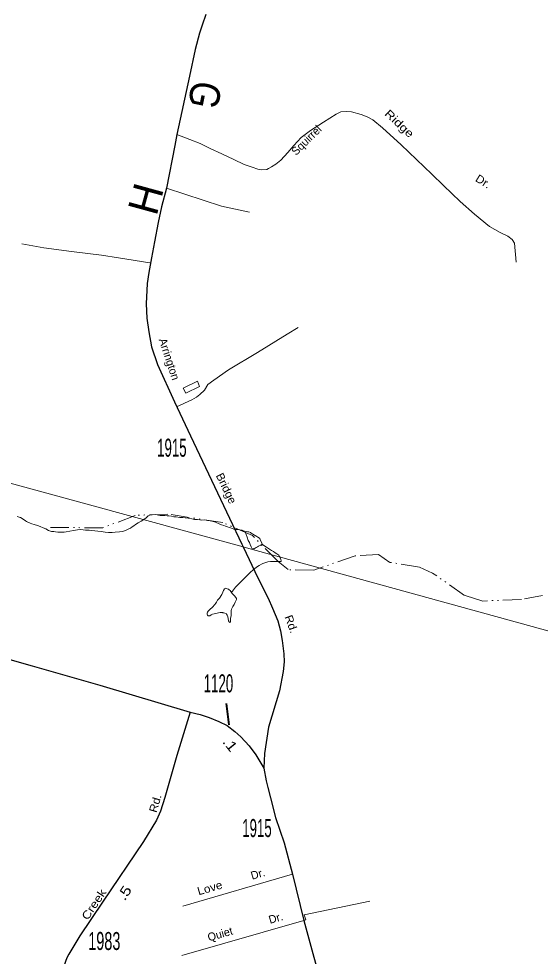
# Model space of a CAD drawing. Extents: x 672671 to 723062, y 155457 to 206742.
# Drawn here: x 703648 to 704951, y 168045 to 170388 of the extents above; entities that cross this region are included whole.
import ezdxf
from ezdxf.enums import TextEntityAlignment as Align

# ---------------------------------------------------------------- set-up
doc = ezdxf.new("R2010")
doc.units = 0
doc.header["$LTSCALE"] = 9.2
doc.linetypes.add('DASH_DOUBLE_DOT', pattern=[9.2, 5, -1.2, 0.3, -1.2, 0.3, -1.2])
for name, color, linetype, lineweight in [('10', 7, 'Continuous', 40), ('11', 7, 'Continuous', 40), ('17', 7, 'Continuous', 13), ('22', 7, 'Continuous', 40), ('32', 7, 'Continuous', 25), ('35', 7, 'Continuous', 13), ('56', 7, 'Continuous', 13), ('59', 7, 'DASH_DOUBLE_DOT', 13), ('62', 7, 'Continuous', 13), ('8', 7, 'Continuous', 25)]:
    doc.layers.add(name, color=color, linetype=linetype, lineweight=lineweight)

msp = doc.modelspace()

# ---------------------------------------------------------------- linework, layer by layer
at = {"layer": '11'}
msp.add_line((704166.845, 168676.83), (704172.992, 168623.009), dxfattribs=at)
at = {"layer": '32'}
for points in [[(704115.857, 170398.646), (704106.61, 170371.508), (704099.83, 170351.77), (704089.35, 170311.063), (704074.556, 170244.45), (704043.117, 170098.273), (704038.545, 170071.288), (704017.378, 169963.978), (704005.033, 169917.557), (703997.037, 169878.441), (703987.791, 169830.332), (703979.983, 169790.446), (703972.997, 169753.85), (703969.298, 169726.301), (703966.422, 169675.313), (703968.065, 169639.951), (703972.997, 169605), (703980.394, 169567.582), (703994.778, 169523.996), (704037.518, 169430.656), (704077.381, 169345.54), (704174.898, 169140.104), (704206.012, 169074.978), (704209.34, 169067.903), (704245.465, 168991.095), (704271.356, 168939.697), (704282.452, 168914.614), (704295.603, 168883.364), (704302.178, 168858.281), (704306.288, 168834.021), (704310.808, 168801.126), (704311.63, 168780.567), (704308.753, 168756.718), (704299.712, 168708.197), (704272.177, 168617.324), (704261.903, 168551.946), (704260.67, 168514.938)], [(703415.298, 168846.959), (703682.12, 168770.829), (703851.262, 168722.219), (704076.969, 168654.742)], [(704076.969, 168654.742), (704043.681, 168547.011), (704013.27, 168442.158), (704002.174, 168408.029), (703992.721, 168385.414), (703960.255, 168331.959), (703857.515, 168180.231), (703801.213, 168095.937), (703773.679, 168050.706), (703768.747, 168040.838), (703765.048, 168031.791), (703760.939, 168019.867), (703758.884, 168005.064), (703759.295, 167991.495), (703760.939, 167977.103), (703770.39, 167931.05), (703788.884, 167871.017), (703795.459, 167850.046), (703804.09, 167824.141), (703812.309, 167799.058)], [(704076.969, 168654.742), (704101.627, 168648.986), (704124.23, 168641.996), (704148.477, 168632.127), (704169.025, 168621.436), (704188.34, 168607.045), (704203.546, 168593.064), (704224.094, 168571.271), (704240.944, 168548.245), (704250.395, 168531.386), (704260.67, 168514.938)], [(704260.67, 168514.938), (704266.423, 168483.277), (704270.944, 168466.418), (704277.108, 168440.924), (704289.848, 168391.582), (704310.992, 168328.177), (704331.901, 168249.844), (704360.377, 168134.79), (704412.037, 167945.689)]]:
    msp.add_lwpolyline(points, dxfattribs=at)
at = {"layer": '35'}
for p, q in [((704154.847, 169919.765), (704017.378, 169963.978)), ((704224.55, 169904.054), (704154.847, 169919.765)), ((704331.901, 168249.844), (704057.977, 168170.108)), ((704525.754, 168182.422), (704361.649, 168148.345)), ((704360.377, 168134.79), (704055.63, 168046.969))]:
    msp.add_line(p, q, dxfattribs=at)
for points in [[(704891.293, 169779.345), (704886.772, 169826.631), (704880.608, 169836.089), (704869.922, 169844.312), (704850.607, 169853.359), (704824.306, 169868.984), (704786.497, 169899.411), (704751.154, 169931.073), (704709.647, 169970.959), (704680.058, 169999.742), (704603.619, 170072.522), (704557.18, 170114.874), (704532.933, 170135.022), (704518.961, 170142.835), (704503.755, 170148.18), (704479.508, 170155.171), (704466.768, 170155.993), (704453.206, 170154.759), (704441.289, 170149.414), (704410.055, 170129.265), (704377.178, 170108.706), (704354.164, 170090.614), (704335.26, 170071.288), (704320.466, 170053.607), (704302.794, 170034.281), (704290.465, 170024.412), (704279.78, 170017.422), (704272.383, 170013.721), (704268.273, 170011.254), (704255.533, 170010.432), (704245.67, 170012.077), (704231.698, 170016.6), (704211.109, 170023.932), (704185.67, 170036.337), (704156.08, 170050.317), (704126.902, 170063.887), (704101.422, 170075.811), (704075.532, 170085.68), (704043.117, 170098.273)], [(703976.206, 169778.16), (703897.742, 169790.154), (703855.241, 169796.696), (703780.046, 169806.509), (703711.39, 169815.231), (703655.811, 169825.045)], [(704042.138, 169418.071), (704080.825, 169435.517), (704092.812, 169442.059), (704100.986, 169448.601), (704112.429, 169460.05), (704120.602, 169473.679), (704135.859, 169484.583), (704172.366, 169510.751), (704244.836, 169553.547), (704318.941, 169599.342), (704346.186, 169616.515)], [(704361.649, 168148.345), (704365.429, 168136.245), (704360.377, 168134.79)]]:
    msp.add_lwpolyline(points, dxfattribs=at)
at = {"layer": '56'}
for points in [[(704209.34, 169067.903), (703422.103, 169283.116), (703080.606, 169377.358)], [(706590.321, 168412.153), (706548.986, 168423.519), (705774.154, 168636.361), (704217.723, 169065.611), (704209.34, 169067.903)]]:
    msp.add_lwpolyline(points, dxfattribs=at)
at = {"layer": '59'}
msp.add_lwpolyline([(704957, 168946.781), (704903.938, 168936.641), (704807.625, 168932.735), (704761.562, 168946.891), (704682.312, 169002.703), (704649.125, 169017.375), (704575.375, 169029.406), (704547.312, 169049.266), (704488.812, 169045.922), (704385.125, 169009.719), (704321.75, 169011.172), (704296.125, 169031.141), (704232.125, 169096.578), (704158.062, 169128.594), (704020.625, 169150.047), (703939.5, 169146.766), (703858.438, 169115.5), (703718.875, 169116.875)], dxfattribs=at)
at = {"layer": '62'}
for points in [[(704059.312, 169464.844), (704095, 169481.719), (704099.562, 169468.422), (704065.5, 169452.172)], [(704179.812, 168954.406), (704178, 168956.906), (704176.75, 168958.703), (704174.312, 168961.047), (704172.438, 168962.312), (704168.75, 168963.485), (704165.688, 168964.688), (704162.125, 168963.375), (704159.75, 168959.031), (704158, 168954.844), (704155.5, 168949.281), (704149.562, 168940.047), (704144.75, 168934.594), (704142.375, 168930.25), (704140.562, 168927.188), (704138.25, 168924.078), (704132.188, 168917.328), (704129.688, 168914.86), (704128.438, 168913.688), (704126.062, 168911.812), (704124.375, 168909.985), (704121.875, 168907.516), (704120.188, 168905.047), (704118.875, 168902.031), (704118.875, 168898.938), (704119.625, 168897.094), (704121.5, 168895.938), (704123.875, 168895.344), (704125.625, 168895.938), (704129.312, 168898.485), (704132.375, 168899.75), (704143.875, 168902.828), (704147, 168903.485), (704151.75, 168904.25), (704153.062, 168904.172), (704157.25, 168903.672), (704158.5, 168903.594), (704160.375, 168903.062), (704162.875, 168902.453), (704166.438, 168901.297), (704167.688, 168900.125), (704169.438, 168897.625), (704170.062, 168895.797), (704170.812, 168893.469), (704171.438, 168889.172), (704172.062, 168883.016), (704174, 168880.625), (704175.25, 168879.453), (704177, 168880.047), (704177.5, 168883.688), (704177.5, 168886.156), (704177.5, 168889.25), (704178.125, 168892.86), (704178.625, 168896), (704179.312, 168898.375), (704179.312, 168900.844), (704179.188, 168903.828), (704179.188, 168908.766), (704179.688, 168912.406), (704183.25, 168919.156), (704184.438, 168921.578), (704186.312, 168924.016), (704189.312, 168929.625), (704192.375, 168936.328), (704192.25, 168938.688), (704191.062, 168941.719), (704187.25, 168945.375), (704183, 168950.219), (704181.062, 168952.61)]]:
    msp.add_lwpolyline(points, close=True, dxfattribs=at)
for points in [[(703644.125, 169144.312), (703649.125, 169142.438), (703652.688, 169141.281), (703656.938, 169138.922), (703665.5, 169133.547), (703668.062, 169131.688), (703671, 169129.875), (703677.188, 169127.578), (703681.438, 169125.828), (703687, 169124.016), (703694.938, 169121.078), (703701.625, 169118.719), (703709.562, 169115.672), (703716.312, 169112.797), (703723.125, 169109.172), (703729.875, 169106.797)], [(703729.875, 169106.797), (703736, 169106.25), (703740.188, 169105.75), (703745.688, 169104.547), (703752.938, 169104.562), (703761.5, 169104.766), (703767.062, 169105.406), (703776.188, 169107.25), (703785.188, 169108.61), (703795, 169110.469), (703802.875, 169111.266), (703809, 169110.703), (703815, 169110.172), (703824.25, 169109.656), (703830.25, 169109.125), (703838.188, 169108.547), (703846.188, 169107.469), (703854.688, 169106.312), (703863.938, 169105.156), (703872.438, 169104.016), (703881.5, 169104.125), (703889.375, 169104.906), (703899.75, 169105.578), (703907.75, 169106.844), (703915.062, 169108.719), (703921.688, 169111.922), (703927.25, 169115.031), (703932, 169118.141), (703935.688, 169120.562), (703940.438, 169123.672), (703947, 169128), (703954.312, 169132.344), (703961, 169136.656), (703966.562, 169141.016), (703971.875, 169146.016), (703976.25, 169147.219), (703981.5, 169148.516), (703990.062, 169148.594), (703994.375, 169148.062), (703997.438, 169147.485), (704001.688, 169146.844), (704013.312, 169146.453), (704018.75, 169145.875), (704023.062, 169145.235), (704029.875, 169144.703), (704035.875, 169143.547), (704041.375, 169143.094), (704051.125, 169141.875), (704058.438, 169141.391), (704063.938, 169140.812), (704071.25, 169139.703), (704080.438, 169137.953), (704087.125, 169136.828), (704095.062, 169136.375), (704105.5, 169135.172), (704112.125, 169135.281), (704120.062, 169134.094), (704126.875, 169132.938), (704134.062, 169131.86), (704140.25, 169129.438), (704148.75, 169125.938), (704155, 169123.516), (704160.375, 169121.844), (704165.25, 169120), (704169.5, 169118.25), (704174.375, 169116.391), (704177.562, 169115.297), (704185.5, 169112.25), (704191.625, 169111.078), (704195.25, 169111.156), (704200.75, 169110.578), (704206.812, 169109.547), (704215.438, 169105.281)], [(704215.438, 169105.281), (704214.812, 169104.125), (704216.75, 169099.266), (704219.125, 169092.61), (704221.75, 169084.062), (704224.812, 169078.641), (704226.75, 169074.406), (704229.188, 169068.344), (704231, 169065.235), (704233.562, 169064.11), (704235.375, 169063.453), (704236.562, 169063.531), (704239, 169064.766), (704241.5, 169066.625), (704244.5, 169068.391), (704246.938, 169069.641), (704252.938, 169072.188), (704254.188, 169072.86), (704256.062, 169074.688)], [(704215.438, 169105.281), (704217.812, 169106.516), (704221, 169105.422), (704222.812, 169105.391), (704227.062, 169103.641), (704228.938, 169102.375), (704242.938, 169093.969), (704246, 169092.266), (704249.75, 169089.844), (704251, 169088.672), (704251.625, 169086.844), (704255.875, 169077.672), (704256.062, 169074.688)], [(704256.062, 169074.688), (704260.25, 169071.703), (704267, 169067.469), (704269.438, 169065.625), (704274.375, 169062.656), (704279.875, 169059.11), (704284.812, 169056.141), (704289.125, 169053.031), (704292.875, 169050.61), (704297.688, 169047.031), (704298.938, 169045.235), (704300.25, 169042.828), (704301.375, 169040.422), (704302.75, 169036.766), (704303.938, 169033.125), (704304, 169031.25)], [(704179.812, 168954.406), (704190.125, 168967.312), (704193.062, 168971.078), (704197.875, 168975.906), (704211.188, 168988.86), (704222.625, 169000), (704225.75, 169002.985), (704228.688, 169006.125), (704231.062, 169008.61), (704234.688, 169011.656), (704241.312, 169016.578), (704245, 169019.125), (704248.625, 169021.547), (704254.75, 169024.703), (704258.25, 169026.516), (704270.562, 169030.969), (704277.125, 169031.594), (704283.875, 169031.688), (704288.812, 169031.812), (704294.75, 169031.781), (704304, 169031.25)]]:
    msp.add_lwpolyline(points, dxfattribs=at)

# ---------------------------------------------------------------- texts
at = {"layer": '10'}
for s, rotation, width, p in [('Ridge', 316.933, 1.25, (704592.329, 170118.468)), ('Dr.', 327.743, 1.1, (704803.483, 169972.795)), ('Love', 16.23, 1.1, (704128.454, 168206.245))]:
    msp.add_text(s, height=20, rotation=rotation, dxfattribs=dict(at, width=width)).set_placement(p, align=Align.CENTER)
for s, rotation, p in [('Squirrel', 44.578, (704373.957, 170077.133)), ('Dr.', 16.23, (704248.461, 168241.178)), ('Dr.', 16.076, (704293.194, 168131.039)), ('Quiet', 16.076, (704154.146, 168090.969))]:
    msp.add_text(s, height=20, rotation=rotation, dxfattribs=at).set_placement(p, align=Align.CENTER)
at = {"layer": '11'}
msp.add_text('Arrington', height=20, rotation=288.307, dxfattribs=at).set_placement((704014.874, 169534.196), align=Align.CENTER)
for s, rotation, width, p in [('Bridge', 295.72, 1.05, (704157.864, 169210.032)), ('Rd.', 290.086, 1.1, (704319.886, 168871.908)), ('Rd.', 73.54, 1.1, (703998.965, 168424.458)), ('Creek', 56.133, 1.2, (703844.427, 168169.212))]:
    msp.add_text(s, height=20, rotation=rotation, dxfattribs=dict(at, width=width)).set_placement(p, align=Align.CENTER)
at = {"layer": '17', "width": 1.25}
for s, rotation, p in [('.1', 308.724, (704166.798, 168566.871)), ('.5', 56.81, (703922.676, 168196.559))]:
    msp.add_text(s, height=25, rotation=rotation, dxfattribs=at).set_placement(p, align=Align.CENTER)
at = {"layer": '22', "width": 0.85}
msp.add_text('G', height=75, rotation=258.448, dxfattribs=at).set_placement((704076.77, 170204.379), align=Align.CENTER)
at = {"layer": '22'}
msp.add_text('H', height=75, rotation=74.673, dxfattribs=at).set_placement((704001.87, 169927.733), align=Align.CENTER)
at = {"layer": '8'}
for s, width, p in [('1915', 0.55, (704030.927, 169293.409)), ('1120', 0.55, (704147.317, 168704.598)), ('1915', 0.55, (704243.448, 168343.004)), ('1983', 0.6, (703862.179, 168060.773))]:
    msp.add_text(s, height=45, dxfattribs=dict(at, width=width)).set_placement(p, align=Align.CENTER)

doc.saveas('drawing.dxf')
